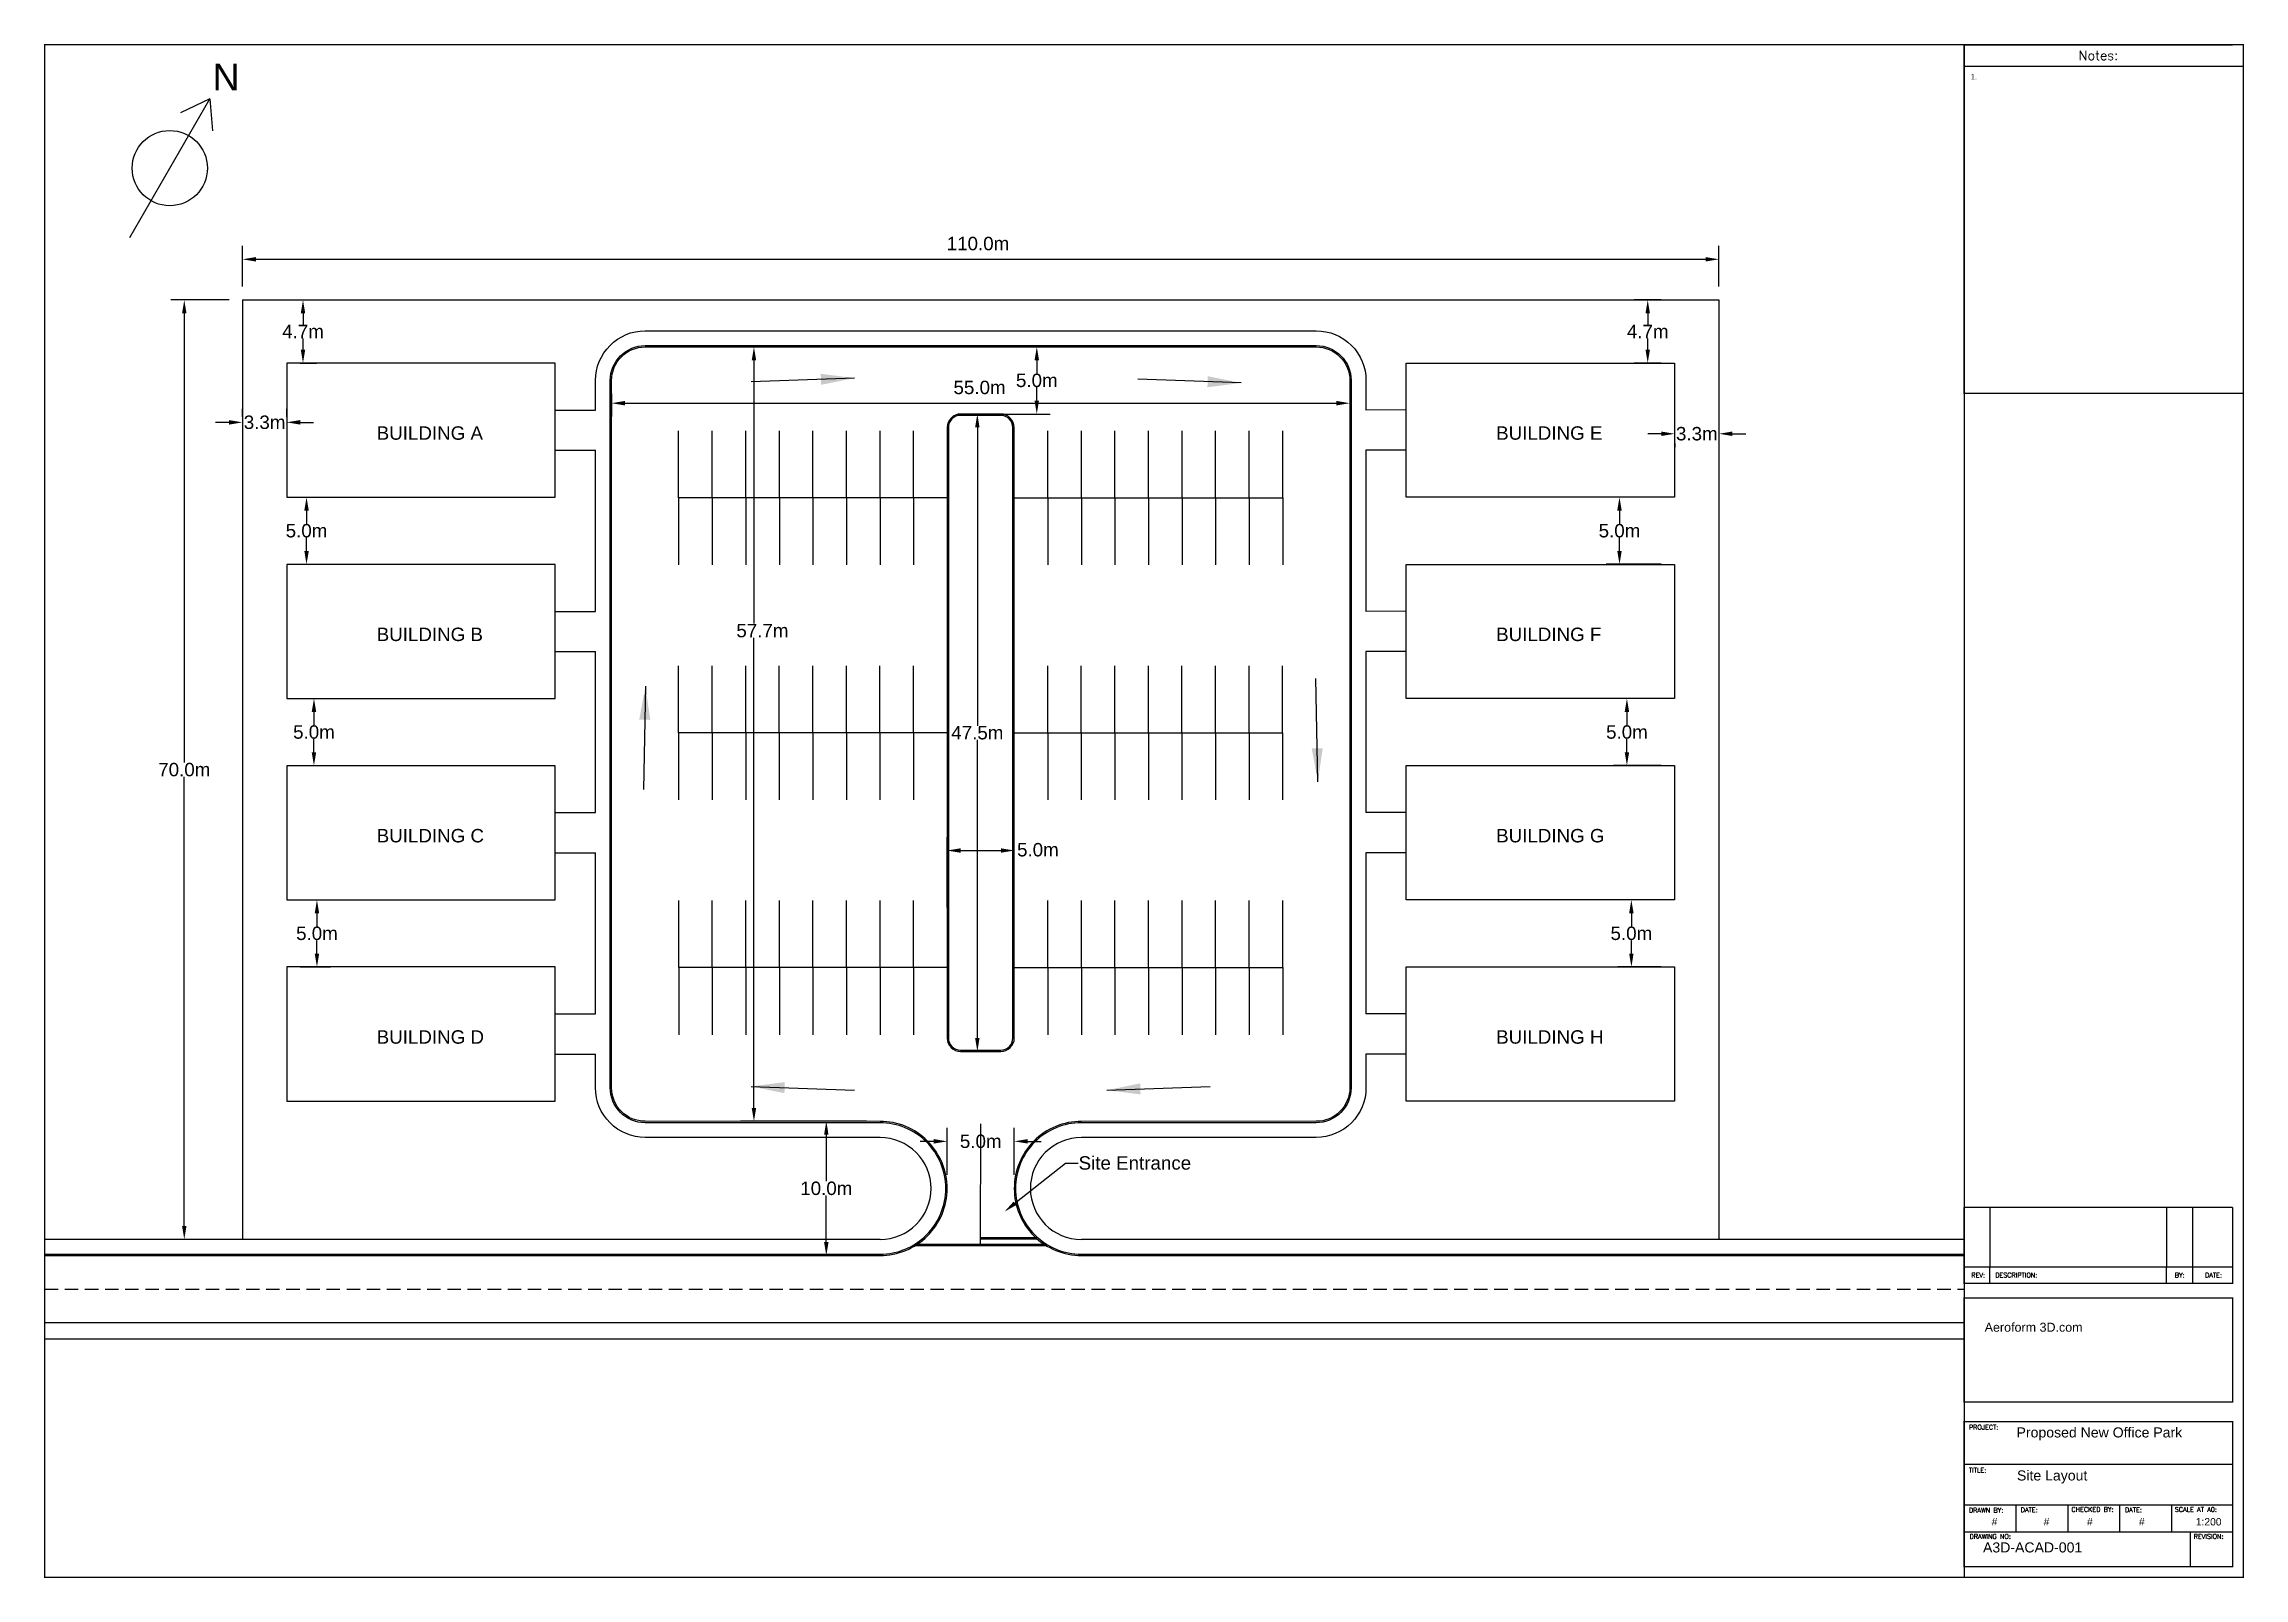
# Paper-space layout 'SiteLayout' of a CAD drawing. Header units: metres, sheet in millimetres. Extents: x 0 to 819, y 0 to 571.
# The model-space entities are those that its viewports show. They can reach past a viewport. Long polylines and large blocks are cut down to what shows.
import ezdxf
from ezdxf import colors
from ezdxf.entities.mleader import LeaderData, LeaderLine
from ezdxf.math import Vec2, Vec3

# ---------------------------------------------------------------- set-up
doc = ezdxf.new("R2010")
doc.units = ezdxf.units.M
doc.header["$MEASUREMENT"] = 0
doc.header["$PDMODE"] = 34
doc.header["$PDSIZE"] = 2
doc.linetypes.add('DASHED2', pattern=[0.375, 0.25, -0.125])
for name, color, linetype in [('BuildingOutline', 160, 'Continuous'), ('Dimensions', 7, 'Continuous'), ('North', 7, 'Continuous'), ('Notes', 7, 'Continuous'), ('ParkingSpace', 252, 'Continuous'), ('RoadMarkings', 252, 'Continuous'), ('SiteBoundary', 10, 'Continuous'), ('Walkway', 96, 'Continuous'), ('YS-TEXT-LARGE', 250, 'Continuous'), ('YS-TEXT-MEDIUM', 6, 'Continuous'), ('YS-TEXT-SMALL', 2, 'Continuous'), ('YS-TITLEBLOCK-BORDERS', 154, 'Continuous'), ('YS-TITLEBLOCK-TEXT-NONEDITABLE', 154, 'Continuous')]:
    doc.layers.add(name, color=color, linetype=linetype)
doc.styles.add('ROMANS', font='romans.shx')
doc.styles.get("Standard").update_dxf_attribs({"font": 'arial.ttf'})
doc.styles.add('YS TEXT', font='arial.ttf')
doc.dimstyles.new('A3D', dxfattribs={"dimtxt": 5, "dimasz": 5, "dimexe": 5, "dimexo": 5, "dimgap": 0.09, "dimtad": 0, "dimtih": 1, "dimtoh": 1, "dimdec": 1, "dimzin": 0, "dimdsep": 46, "dimtxsty": 'Standard', "dimcen": 0.09, "dimdle": 5, "dimadec": 0, "dimazin": 0, "dimtfac": 1, "dimtdec": 1, "dimtofl": 0, "dimtmove": 2, "dimatfit": 3, "dimfxl": 1, "dimtolj": 1, "dimtzin": 0, "dimarcsym": 0})
doc.dimstyles.new('BuildingStyle', dxfattribs={"dimtxt": 2.5, "dimasz": 2.5, "dimexe": 2.5, "dimexo": 0.0625, "dimgap": 2.5, "dimtad": 0, "dimtih": 1, "dimtoh": 1, "dimdec": 0, "dimzin": 0, "dimdsep": 46, "dimtxsty": 'Standard', "dimcen": 0.09, "dimadec": 0, "dimazin": 0, "dimtfac": 1, "dimtdec": 0, "dimtofl": 0, "dimtmove": 2, "dimatfit": 3, "dimfxl": 1, "dimtolj": 1, "dimtzin": 0, "dimarcsym": 0})

# ---------------------------------------------------------------- blocks, each defined once
blk = doc.blocks.new('*D482')
at = {"layer": 'Defpoints', "color": 0, "transparency": 16777216}
for p in [(623.68, 491.04), (73.68, 475.9), (623.68, 475.9)]:
    blk.add_point(p, dxfattribs=at)
at = {"layer": 'Dimensions', "color": 0, "lineweight": -2, "transparency": 16777216}
for p, q in [((73.68, 480.9), (73.68, 496.04)), ((623.68, 480.9), (623.68, 496.04)), ((78.68, 491.04), (618.68, 491.04))]:
    blk.add_line(p, q, dxfattribs=at)
at = {"layer": 'Dimensions', "color": 0, "transparency": 16777216}
for points in [[(78.68, 491.87), (78.68, 490.21), (73.68, 491.04)], [(618.68, 491.87), (618.68, 490.21), (623.68, 491.04)]]:
    blk.add_solid(points, dxfattribs=at)
at = {"layer": 'Dimensions', "color": 0, "transparency": 16777216, "insert": (347.66, 496.88), "char_height": 5, "attachment_point": 5}
blk.add_mtext('\\A1;110.0m', dxfattribs=at)
blk = doc.blocks.new('*D483')
at = {"layer": 'Defpoints', "color": 0, "transparency": 16777216}
for p in [(73.68, 475.9), (52.01, 125.9), (73.68, 125.9)]:
    blk.add_point(p, dxfattribs=at)
at = {"layer": 'Dimensions', "color": 0, "lineweight": -2, "transparency": 16777216}
for p, q in [((68.68, 475.9), (47.01, 475.9)), ((52.01, 470.9), (52.01, 303.54)), ((52.01, 130.9), (52.01, 298.26)), ((68.68, 125.9), (47.01, 125.9))]:
    blk.add_line(p, q, dxfattribs=at)
at = {"layer": 'Dimensions', "color": 0, "transparency": 16777216}
for points in [[(51.17, 470.9), (52.84, 470.9), (52.01, 475.9)], [(51.17, 130.9), (52.84, 130.9), (52.01, 125.9)]]:
    blk.add_solid(points, dxfattribs=at)
at = {"layer": 'Dimensions', "color": 0, "transparency": 16777216, "insert": (52.01, 300.9), "char_height": 5, "attachment_point": 5}
blk.add_mtext('\\A1;70.0m', dxfattribs=at)
blk = doc.blocks.new('*D549')
at = {"layer": 'Defpoints', "color": 0, "transparency": 16777216}
for p in [(90.18, 475.9), (96.23, 475.9), (90.18, 452.4)]:
    blk.add_point(p, dxfattribs=at)
at = {"layer": 'Dimensions', "color": 0, "lineweight": -2, "transparency": 16777216}
for p, q in [((95.18, 475.9), (101.23, 475.9)), ((96.23, 470.9), (96.23, 466.74)), ((96.23, 457.4), (96.23, 461.56)), ((95.18, 452.4), (101.23, 452.4))]:
    blk.add_line(p, q, dxfattribs=at)
at = {"layer": 'Dimensions', "color": 0, "transparency": 16777216}
for points in [[(95.39, 470.9), (97.06, 470.9), (96.23, 475.9)], [(95.39, 457.4), (97.06, 457.4), (96.23, 452.4)]]:
    blk.add_solid(points, dxfattribs=at)
at = {"layer": 'Dimensions', "color": 0, "transparency": 16777216, "insert": (96.23, 464.15), "char_height": 5, "attachment_point": 5}
blk.add_mtext('\\A1;4.7m', dxfattribs=at)
blk = doc.blocks.new('*D550')
at = {"layer": 'Defpoints', "color": 0, "transparency": 16777216}
for p in [(73.68, 430.3), (73.68, 427.4), (90.18, 427.4)]:
    blk.add_point(p, dxfattribs=at)
at = {"layer": 'Dimensions', "color": 0, "lineweight": -2, "transparency": 16777216}
for p, q in [((73.68, 432.4), (73.68, 435.3)), ((90.18, 432.4), (90.18, 435.3)), ((68.68, 430.3), (63.68, 430.3)), ((95.18, 430.3), (100.18, 430.3))]:
    blk.add_line(p, q, dxfattribs=at)
at = {"layer": 'Dimensions', "color": 0, "transparency": 16777216}
for points in [[(68.68, 431.13), (68.68, 429.46), (73.68, 430.3)], [(95.18, 431.13), (95.18, 429.46), (90.18, 430.3)]]:
    blk.add_solid(points, dxfattribs=at)
at = {"layer": 'Dimensions', "color": 0, "transparency": 16777216, "insert": (81.93, 430.3), "char_height": 5, "attachment_point": 5}
blk.add_mtext('\\A1;3.3m', dxfattribs=at)
blk = doc.blocks.new('*D551')
at = {"layer": 'Defpoints', "color": 0, "transparency": 16777216}
for p in [(90.18, 402.4), (90.18, 377.4), (97.54, 377.4)]:
    blk.add_point(p, dxfattribs=at)
at = {"layer": 'Dimensions', "color": 0, "lineweight": -2, "transparency": 16777216}
for p, q in [((95.18, 402.4), (102.54, 402.4)), ((97.54, 397.4), (97.54, 392.54)), ((97.54, 382.4), (97.54, 387.26)), ((95.18, 377.4), (102.54, 377.4))]:
    blk.add_line(p, q, dxfattribs=at)
at = {"layer": 'Dimensions', "color": 0, "transparency": 16777216}
for points in [[(96.71, 397.4), (98.38, 397.4), (97.54, 402.4)], [(96.71, 382.4), (98.38, 382.4), (97.54, 377.4)]]:
    blk.add_solid(points, dxfattribs=at)
at = {"layer": 'Dimensions', "color": 0, "transparency": 16777216, "insert": (97.54, 389.9), "char_height": 5, "attachment_point": 5}
blk.add_mtext('\\A1;5.0m', dxfattribs=at)
blk = doc.blocks.new('*D552')
at = {"layer": 'Defpoints', "color": 0, "transparency": 16777216}
for p in [(90.18, 327.4), (90.18, 302.4), (100.31, 302.4)]:
    blk.add_point(p, dxfattribs=at)
at = {"layer": 'Dimensions', "color": 0, "lineweight": -2, "transparency": 16777216}
for p, q in [((95.18, 327.4), (105.31, 327.4)), ((100.31, 322.4), (100.31, 317.54)), ((100.31, 307.4), (100.31, 312.26)), ((95.18, 302.4), (105.31, 302.4))]:
    blk.add_line(p, q, dxfattribs=at)
at = {"layer": 'Dimensions', "color": 0, "transparency": 16777216}
for points in [[(99.48, 322.4), (101.15, 322.4), (100.31, 327.4)], [(99.48, 307.4), (101.15, 307.4), (100.31, 302.4)]]:
    blk.add_solid(points, dxfattribs=at)
at = {"layer": 'Dimensions', "color": 0, "transparency": 16777216, "insert": (100.31, 314.9), "char_height": 5, "attachment_point": 5}
blk.add_mtext('\\A1;5.0m', dxfattribs=at)
blk = doc.blocks.new('*D553')
at = {"layer": 'Defpoints', "color": 0, "transparency": 16777216}
for p in [(90.18, 252.4), (90.18, 227.4), (101.42, 227.4)]:
    blk.add_point(p, dxfattribs=at)
at = {"layer": 'Dimensions', "color": 0, "lineweight": -2, "transparency": 16777216}
for p, q in [((95.18, 252.4), (106.42, 252.4)), ((101.42, 247.4), (101.42, 242.54)), ((101.42, 232.4), (101.42, 237.26)), ((95.18, 227.4), (106.42, 227.4))]:
    blk.add_line(p, q, dxfattribs=at)
at = {"layer": 'Dimensions', "color": 0, "transparency": 16777216}
for points in [[(100.59, 247.4), (102.25, 247.4), (101.42, 252.4)], [(100.59, 232.4), (102.25, 232.4), (101.42, 227.4)]]:
    blk.add_solid(points, dxfattribs=at)
at = {"layer": 'Dimensions', "color": 0, "transparency": 16777216, "insert": (101.42, 239.9), "char_height": 5, "attachment_point": 5}
blk.add_mtext('\\A1;5.0m', dxfattribs=at)
blk = doc.blocks.new('*D554')
at = {"layer": 'Defpoints', "color": 0, "transparency": 16777216}
for p in [(597.14, 475.9), (607.18, 475.9), (607.18, 452.4)]:
    blk.add_point(p, dxfattribs=at)
at = {"layer": 'Dimensions', "color": 0, "lineweight": -2, "transparency": 16777216}
for p, q in [((602.18, 475.9), (592.14, 475.9)), ((597.14, 470.9), (597.14, 466.74)), ((597.14, 457.4), (597.14, 461.56)), ((602.18, 452.4), (592.14, 452.4))]:
    blk.add_line(p, q, dxfattribs=at)
at = {"layer": 'Dimensions', "color": 0, "transparency": 16777216}
for points in [[(596.31, 470.9), (597.97, 470.9), (597.14, 475.9)], [(596.31, 457.4), (597.97, 457.4), (597.14, 452.4)]]:
    blk.add_solid(points, dxfattribs=at)
at = {"layer": 'Dimensions', "color": 0, "transparency": 16777216, "insert": (597.14, 464.15), "char_height": 5, "attachment_point": 5}
blk.add_mtext('\\A1;4.7m', dxfattribs=at)
blk = doc.blocks.new('*D555')
at = {"layer": 'Defpoints', "color": 0, "transparency": 16777216}
for p in [(607.18, 427.4), (623.68, 427.4), (623.68, 426.04)]:
    blk.add_point(p, dxfattribs=at)
at = {"layer": 'Dimensions', "color": 0, "lineweight": -2, "transparency": 16777216}
for p, q in [((602.18, 426.04), (597.18, 426.04)), ((607.18, 422.4), (607.18, 421.04)), ((623.68, 422.4), (623.68, 421.04)), ((628.68, 426.04), (633.68, 426.04))]:
    blk.add_line(p, q, dxfattribs=at)
at = {"layer": 'Dimensions', "color": 0, "transparency": 16777216}
for points in [[(602.18, 426.88), (602.18, 425.21), (607.18, 426.04)], [(628.68, 426.88), (628.68, 425.21), (623.68, 426.04)]]:
    blk.add_solid(points, dxfattribs=at)
at = {"layer": 'Dimensions', "color": 0, "transparency": 16777216, "insert": (615.43, 426.04), "char_height": 5, "attachment_point": 5}
blk.add_mtext('\\A1;3.3m', dxfattribs=at)
blk = doc.blocks.new('*D556')
at = {"layer": 'Defpoints', "color": 0, "transparency": 16777216}
for p in [(607.18, 402.4), (586.62, 377.4), (607.18, 377.4)]:
    blk.add_point(p, dxfattribs=at)
at = {"layer": 'Dimensions', "color": 0, "lineweight": -2, "transparency": 16777216}
for p, q in [((602.18, 402.4), (581.62, 402.4)), ((586.62, 397.4), (586.62, 392.54)), ((586.62, 382.4), (586.62, 387.26)), ((602.18, 377.4), (581.62, 377.4))]:
    blk.add_line(p, q, dxfattribs=at)
at = {"layer": 'Dimensions', "color": 0, "transparency": 16777216}
for points in [[(585.79, 397.4), (587.45, 397.4), (586.62, 402.4)], [(585.79, 382.4), (587.45, 382.4), (586.62, 377.4)]]:
    blk.add_solid(points, dxfattribs=at)
at = {"layer": 'Dimensions', "color": 0, "transparency": 16777216, "insert": (586.62, 389.9), "char_height": 5, "attachment_point": 5}
blk.add_mtext('\\A1;5.0m', dxfattribs=at)
blk = doc.blocks.new('*D557')
at = {"layer": 'Defpoints', "color": 0, "transparency": 16777216}
for p in [(607.18, 327.4), (589.39, 302.4), (607.18, 302.4)]:
    blk.add_point(p, dxfattribs=at)
at = {"layer": 'Dimensions', "color": 0, "lineweight": -2, "transparency": 16777216}
for p, q in [((602.18, 327.4), (584.39, 327.4)), ((589.39, 322.4), (589.39, 317.54)), ((589.39, 307.4), (589.39, 312.26)), ((602.18, 302.4), (584.39, 302.4))]:
    blk.add_line(p, q, dxfattribs=at)
at = {"layer": 'Dimensions', "color": 0, "transparency": 16777216}
for points in [[(588.56, 322.4), (590.22, 322.4), (589.39, 327.4)], [(588.56, 307.4), (590.22, 307.4), (589.39, 302.4)]]:
    blk.add_solid(points, dxfattribs=at)
at = {"layer": 'Dimensions', "color": 0, "transparency": 16777216, "insert": (589.39, 314.9), "char_height": 5, "attachment_point": 5}
blk.add_mtext('\\A1;5.0m', dxfattribs=at)
blk = doc.blocks.new('*D558')
at = {"layer": 'Defpoints', "color": 0, "transparency": 16777216}
for p in [(607.18, 252.4), (591.05, 227.4), (607.18, 227.4)]:
    blk.add_point(p, dxfattribs=at)
at = {"layer": 'Dimensions', "color": 0, "lineweight": -2, "transparency": 16777216}
for p, q in [((602.18, 252.4), (586.05, 252.4)), ((591.05, 247.4), (591.05, 242.54)), ((591.05, 232.4), (591.05, 237.26)), ((602.18, 227.4), (586.05, 227.4))]:
    blk.add_line(p, q, dxfattribs=at)
at = {"layer": 'Dimensions', "color": 0, "transparency": 16777216}
for points in [[(590.22, 247.4), (591.88, 247.4), (591.05, 252.4)], [(590.22, 232.4), (591.88, 232.4), (591.05, 227.4)]]:
    blk.add_solid(points, dxfattribs=at)
at = {"layer": 'Dimensions', "color": 0, "transparency": 16777216, "insert": (591.05, 239.9), "char_height": 5, "attachment_point": 5}
blk.add_mtext('\\A1;5.0m', dxfattribs=at)
blk = doc.blocks.new('*D559')
at = {"color": 0, "lineweight": -2, "transparency": 16777216}
for p, q in [((306.18, 169.9), (286.16, 169.9)), ((291.16, 164.9), (291.16, 147.54)), ((291.16, 124.9), (291.16, 142.26)), ((306.18, 119.9), (286.16, 119.9))]:
    blk.add_line(p, q, dxfattribs=at)
at = {"color": 0, "transparency": 16777216}
for points in [[(290.33, 164.9), (291.99, 164.9), (291.16, 169.9)], [(290.33, 124.9), (291.99, 124.9), (291.16, 119.9)]]:
    blk.add_solid(points, dxfattribs=at)
at = {"layer": 'Defpoints', "color": 0, "transparency": 16777216}
for p in [(311.18, 169.9), (291.16, 119.9), (311.18, 119.9)]:
    blk.add_point(p, dxfattribs=at)
at = {"color": 0, "transparency": 16777216, "insert": (291.16, 144.9), "char_height": 5, "attachment_point": 5}
blk.add_mtext('\\A1;10.0m', dxfattribs=at)
blk = doc.blocks.new('*D560')
at = {"color": 0, "lineweight": -2, "transparency": 16777216}
for p, q in [((336.18, 149.9), (336.18, 167.43)), ((361.18, 149.9), (361.18, 167.43)), ((331.18, 162.43), (326.18, 162.43)), ((366.18, 162.43), (371.18, 162.43))]:
    blk.add_line(p, q, dxfattribs=at)
at = {"color": 0, "transparency": 16777216}
for points in [[(331.18, 163.27), (331.18, 161.6), (336.18, 162.43)], [(366.18, 163.27), (366.18, 161.6), (361.18, 162.43)]]:
    blk.add_solid(points, dxfattribs=at)
at = {"layer": 'Defpoints', "color": 0, "transparency": 16777216}
for p in [(361.18, 162.43), (336.18, 144.9), (361.18, 144.9)]:
    blk.add_point(p, dxfattribs=at)
at = {"color": 0, "transparency": 16777216, "insert": (348.68, 162.43), "char_height": 5, "attachment_point": 5}
blk.add_mtext('\\A1;5.0m', dxfattribs=at)
blk = doc.blocks.new('*D561')
at = {"color": 0, "lineweight": -2, "transparency": 16777216}
for p, q in [((211.18, 440.9), (211.18, 432.43)), ((216.18, 437.43), (481.18, 437.43)), ((486.18, 440.9), (486.18, 432.43))]:
    blk.add_line(p, q, dxfattribs=at)
at = {"color": 0, "transparency": 16777216}
for points in [[(216.18, 438.27), (216.18, 436.6), (211.18, 437.43)], [(481.18, 438.27), (481.18, 436.6), (486.18, 437.43)]]:
    blk.add_solid(points, dxfattribs=at)
at = {"layer": 'Defpoints', "color": 0, "transparency": 16777216}
for p in [(211.18, 445.9), (486.18, 445.9), (486.18, 437.43)]:
    blk.add_point(p, dxfattribs=at)
at = {"color": 0, "transparency": 16777216, "insert": (348.25, 443.27), "char_height": 5, "attachment_point": 5}
blk.add_mtext('\\A1;55.0m', dxfattribs=at)
blk = doc.blocks.new('*D562')
at = {"color": 0, "lineweight": -2, "transparency": 16777216}
for p, q in [((343.68, 458.4), (259.21, 458.4)), ((264.21, 453.4), (264.21, 355.31)), ((264.21, 174.9), (264.21, 350.05)), ((306.18, 169.9), (259.21, 169.9))]:
    blk.add_line(p, q, dxfattribs=at)
at = {"color": 0, "transparency": 16777216}
for points in [[(263.38, 453.4), (265.04, 453.4), (264.21, 458.4)], [(263.38, 174.9), (265.04, 174.9), (264.21, 169.9)]]:
    blk.add_solid(points, dxfattribs=at)
at = {"layer": 'Defpoints', "color": 0, "transparency": 16777216}
for p in [(348.68, 458.4), (264.21, 169.9), (311.18, 169.9)]:
    blk.add_point(p, dxfattribs=at)
at = {"color": 0, "transparency": 16777216, "insert": (267.36, 352.68), "char_height": 5, "attachment_point": 5}
blk.add_mtext('\\A1;57.7m', dxfattribs=at)
blk = doc.blocks.new('*D563')
at = {"color": 0, "lineweight": -2, "transparency": 16777216}
for p, q in [((353.68, 458.4), (374.57, 458.4)), ((369.57, 453.4), (369.57, 448.54)), ((369.57, 438.4), (369.57, 443.26)), ((353.68, 433.4), (374.57, 433.4))]:
    blk.add_line(p, q, dxfattribs=at)
at = {"color": 0, "transparency": 16777216}
for points in [[(368.74, 453.4), (370.4, 453.4), (369.57, 458.4)], [(368.74, 438.4), (370.4, 438.4), (369.57, 433.4)]]:
    blk.add_solid(points, dxfattribs=at)
at = {"layer": 'Defpoints', "color": 0, "transparency": 16777216}
for p in [(348.68, 458.4), (369.57, 458.4), (348.68, 433.4)]:
    blk.add_point(p, dxfattribs=at)
at = {"color": 0, "transparency": 16777216, "insert": (369.57, 445.9), "char_height": 5, "attachment_point": 5}
blk.add_mtext('\\A1;5.0m', dxfattribs=at)
blk = doc.blocks.new('*D564')
at = {"color": 0, "lineweight": -2, "transparency": 16777216}
for p, q in [((343.68, 433.4), (342.42, 433.4)), ((347.42, 428.4), (347.42, 317.28)), ((347.42, 200.9), (347.42, 312.02)), ((343.68, 195.9), (342.42, 195.9))]:
    blk.add_line(p, q, dxfattribs=at)
at = {"color": 0, "transparency": 16777216}
for points in [[(346.59, 428.4), (348.25, 428.4), (347.42, 433.4)], [(346.59, 200.9), (348.25, 200.9), (347.42, 195.9)]]:
    blk.add_solid(points, dxfattribs=at)
at = {"layer": 'Defpoints', "color": 0, "transparency": 16777216}
for p in [(348.68, 433.4), (347.42, 195.9), (348.68, 195.9)]:
    blk.add_point(p, dxfattribs=at)
at = {"color": 0, "transparency": 16777216, "insert": (347.42, 314.65), "char_height": 5, "attachment_point": 5}
blk.add_mtext('\\A1;47.5m', dxfattribs=at)
blk = doc.blocks.new('*D565')
at = {"color": 0, "lineweight": -2, "transparency": 16777216}
for p, q in [((336.18, 249.6), (336.18, 275.78)), ((341.18, 270.78), (356.18, 270.78)), ((361.18, 249.6), (361.18, 275.78))]:
    blk.add_line(p, q, dxfattribs=at)
at = {"color": 0, "transparency": 16777216}
for points in [[(341.18, 271.61), (341.18, 269.94), (336.18, 270.78)], [(356.18, 271.61), (356.18, 269.94), (361.18, 270.78)]]:
    blk.add_solid(points, dxfattribs=at)
at = {"layer": 'Defpoints', "color": 0, "transparency": 16777216}
for p in [(361.18, 270.78), (336.18, 244.6), (361.18, 244.6)]:
    blk.add_point(p, dxfattribs=at)
at = {"color": 0, "transparency": 16777216, "insert": (369.98, 271.05), "char_height": 5, "attachment_point": 5}
blk.add_mtext('\\A1;5.0m', dxfattribs=at)
blk = doc.blocks.new('ParkingSpaces')
at = {"layer": 'ParkingSpace'}
for points in [[(0, 5), (0, 10)], [(2.5, 5), (2.5, 10)], [(5, 5), (5, 10)], [(7.5, 5), (7.5, 10)], [(10, 5), (10, 10)], [(12.5, 5), (12.5, 10)], [(15, 5), (15, 10)], [(17.5, 5), (17.5, 10)], [(20, 5), (0, 5)], [(0, 5), (0, 0)], [(2.5, 5), (2.5, 0)], [(5, 5), (5, 0)], [(7.5, 5), (7.5, 0)], [(10, 5), (10, 0)], [(12.5, 5), (12.5, 0)], [(15, 5), (15, 0)], [(17.5, 5), (17.5, 0)]]:
    blk.add_lwpolyline(points, dxfattribs=at)

msp = doc.modelspace()

# ---------------------------------------------------------------- linework, layer by layer
for p, q in [((100441.9, 50255.13), (100054.13, 50031.25)), ((100041.14, 50023.75), (99558.1, 49744.87))]:
    msp.add_line(p, q)
for points in [[(100054.68, 50030.3), (100442.48, 50254.2)], [(100054.73, 50030.21), (100442.53, 50254.11)], [(99561.35, 49739.58), (100445.15, 50249.85)], [(99561.98, 49738.56), (100445.78, 50248.83)], [(99558.68, 49743.93), (100041.69, 50022.8)], [(99558.73, 49743.85), (100041.74, 50022.71)]]:
    msp.add_lwpolyline(points)
at = {"linetype": 'DASHED2', "ltscale": 100}
msp.add_lwpolyline([(99560.04, 49741.71), (100443.84, 50251.98)], dxfattribs=at)
at = {"layer": 'BuildingOutline'}
for points in [[(100064.75, 50101.24), (100047.43, 50091.24), (100042.43, 50099.9), (100059.75, 50109.9)], [(100072.25, 50088.25), (100054.93, 50078.25), (100049.93, 50086.91), (100067.25, 50096.91)], [(100079.75, 50075.26), (100062.43, 50065.26), (100057.43, 50073.92), (100074.75, 50083.92)], [(100087.25, 50062.27), (100069.93, 50052.27), (100064.93, 50060.93), (100082.25, 50070.93)], [(99975.21, 50049.54), (99992.53, 50059.54), (99987.53, 50068.2), (99970.21, 50058.2)], [(99982.71, 50036.55), (100000.03, 50046.55), (99995.03, 50055.21), (99977.71, 50045.21)], [(99990.21, 50023.56), (100007.53, 50033.56), (100002.53, 50042.22), (99985.21, 50032.22)], [(99997.71, 50010.57), (100015.03, 50020.57), (100010.03, 50029.23), (99992.71, 50019.23)]]:
    msp.add_lwpolyline(points, close=True, dxfattribs=at)
at = {"layer": 'ParkingSpace'}
msp.add_lwpolyline([(100047.84, 50027.13), (100043.33, 50034.95)], dxfattribs=at)
at = {"layer": 'ParkingSpace', "linetype": 'DASHED2', "ltscale": 1.2, "const_width": 0.2}
for points in [[(100043.67, 50024.72), (100052.02, 50029.55)], [(100047.59, 50027.57), (100051.2, 50029.65)]]:
    msp.add_lwpolyline(points, dxfattribs=at)
at = {"layer": 'SiteBoundary'}
for points in [[(99965, 50060.62), (100060.26, 50115.62)], [(100060.26, 50115.62), (100095.26, 50055)], [(99965, 50060.62), (100000, 50000)]]:
    msp.add_lwpolyline(points, dxfattribs=at)
at = {"layer": 'Walkway'}
for points in [[(99991.88, 50066.67), (99990.78, 50068.58, -0.414214), (99992.13, 50073.63), (100035.43, 50098.63, -0.414214), (100040.49, 50097.28), (100041.59, 50095.37)], [(100041.69, 50022.8, 0.414214), (100043.48, 50029.49, 0.414214), (100036.79, 50031.28), (100021.63, 50022.53, -0.414214), (100018.08, 50023.49), (99991.73, 50069.13, -0.414214), (99992.68, 50072.68), (100035.98, 50097.68, -0.414214), (100039.53, 50096.73), (100065.88, 50051.09, -0.414214), (100064.93, 50047.53), (100049.78, 50038.78, 0.414214), (100047.98, 50032.09, 0.414214), (100054.68, 50030.3)], [(100041.74, 50022.71), (100041.74, 50022.71, 0.414214), (100043.57, 50029.54), (100043.57, 50029.54, 0.414214), (100036.74, 50031.37), (100021.58, 50022.62, -0.414214), (100018.17, 50023.54), (99991.82, 50069.18, -0.414214), (99992.73, 50072.59), (100036.03, 50097.59, -0.414214), (100039.45, 50096.68), (100065.8, 50051.04, -0.414214), (100064.88, 50047.62), (100049.73, 50038.87, 0.414214), (100047.9, 50032.04), (100047.9, 50032.04, 0.414214), (100054.73, 50030.21)], [(100065.59, 50053.8), (100066.84, 50051.64, -0.414214), (100065.48, 50046.58), (100050.33, 50037.83, 0.414214), (100048.94, 50032.64, 0.414209), (100054.13, 50031.25)], [(100041.14, 50023.75), (100041.14, 50023.75, 0.414214), (100042.53, 50028.94, 0.414214), (100037.34, 50030.33), (100022.18, 50021.58, -0.414214), (100017.13, 50022.94), (100015.88, 50025.1)]]:
    msp.add_lwpolyline(points, format="xyb", dxfattribs=at)
for points in [[(100044.18, 50096.87), (100041.59, 50095.37)], [(100045.68, 50094.27), (100043.09, 50092.77)], [(100043.09, 50092.77), (100049.09, 50082.38)], [(100051.68, 50083.88), (100049.09, 50082.38)], [(100053.18, 50081.28), (100050.59, 50079.78)], [(100050.59, 50079.78), (100056.59, 50069.39)], [(100059.18, 50070.89), (100056.59, 50069.39)], [(100060.68, 50068.29), (100058.09, 50066.79)], [(100058.09, 50066.79), (100064.09, 50056.4)], [(99989.28, 50065.17), (99991.88, 50066.67)], [(99990.78, 50062.57), (99993.38, 50064.07)], [(99999.38, 50053.68), (99993.38, 50064.07)], [(100066.68, 50057.9), (100064.09, 50056.4)], [(100068.18, 50055.3), (100065.59, 50053.8)], [(99996.78, 50052.18), (99999.38, 50053.68)], [(99998.28, 50049.58), (100000.88, 50051.08)], [(100006.88, 50040.69), (100000.88, 50051.08)], [(100004.28, 50039.19), (100006.88, 50040.69)], [(100005.78, 50036.59), (100008.38, 50038.09)], [(100014.38, 50027.7), (100008.38, 50038.09)], [(100011.78, 50026.2), (100014.38, 50027.7)], [(100013.28, 50023.6), (100015.88, 50025.1)]]:
    msp.add_lwpolyline(points, dxfattribs=at)
for points in [[(100039.33, 50038.87), (100041.93, 50040.37, 0.414214), (100042.3, 50041.74), (100019.55, 50081.14, 0.414214), (100018.18, 50081.51), (100015.58, 50080.01, 0.414214), (100015.22, 50078.64), (100037.97, 50039.24, 0.414214)], [(100039.28, 50038.96), (100041.88, 50040.46, 0.414214), (100042.21, 50041.69), (100019.46, 50081.09, 0.414214), (100018.23, 50081.42), (100015.63, 50079.92, 0.414214), (100015.3, 50078.69), (100038.05, 50039.29, 0.414214)]]:
    msp.add_lwpolyline(points, format="xyb", close=True, dxfattribs=at)

# ---------------------------------------------------------------- block references
at = {"xscale": -1}
for p, rotation in [((100041.99, 50082.27), 29.99999999993395), ((100050.74, 50067.11), 29.99999999993395), ((100015.52, 50038.12), 210.0000000000677)]:
    msp.add_blockref('ParkingSpaces', p, dxfattribs=dict(at, rotation=rotation))
for p, rotation in [((100003.02, 50059.77), 30.00000000000242), ((100011.77, 50044.61), 30.00000000000242), ((100054.49, 50060.62), 209.9999999998687)]:
    msp.add_blockref('ParkingSpaces', p, dxfattribs=dict(rotation=rotation))

# ---------------------------------------------------------------- leaders
at = {"layer": 'RoadMarkings'}
for points in [[(100032.53, 50092.47), (100025.72, 50088.86)], [(100007.4, 50078.38), (100000.87, 50074.29)], [(100052.34, 50069.59), (100048.36, 50076.18)], [(100005.39, 50050.71), (100009.11, 50043.96)], [(100050.21, 50041.83), (100056.74, 50045.93)], [(100027.12, 50028.82), (100033.93, 50032.43)]]:
    msp.add_leader(points, dimstyle='BuildingStyle', override={"dimgap": 2.5, "dimtad": 0}, dxfattribs=at)

psp = doc.layouts.new('SiteLayout')

# ---------------------------------------------------------------- linework, layer by layer
psp.add_line((715, 571), (715, 0))
at = {"layer": 'North'}
for points in [[(31.67, 499.14), (61.53, 550.87)], [(61.53, 550.87), (50.65, 545.66)], [(61.53, 550.87), (62.46, 538.84)]]:
    psp.add_lwpolyline(points, dxfattribs=at)
psp.add_circle((46.6, 525.01), 14.01, dxfattribs=at)
at = {"layer": 'YS-TITLEBLOCK-BORDERS', "linetype": 'Continuous'}
for p, q in [((715, 571), (815, 571)), ((715, 27), (750.76, 27))]:
    psp.add_line(p, q, dxfattribs=at)
at = {"layer": 'YS-TITLEBLOCK-BORDERS', "color": 7, "linetype": 'Continuous'}
for p, q in [((715, 563), (819, 563)), ((724.61, 109.59), (724.61, 115.59)), ((790.42, 109.59), (790.42, 115.59)), ((800.14, 109.59), (800.14, 115.59)), ((715, 109.59), (815, 109.59)), ((815, 42), (715, 42)), ((715, 27), (815, 27)), ((734.31, 27), (734.31, 17)), ((753.62, 27), (753.62, 17)), ((772.93, 27), (772.93, 17)), ((792.25, 27), (792.25, 17)), ((715, 17), (815, 17)), ((799.18, 17), (799.18, 4))]:
    psp.add_line(p, q, dxfattribs=at)
at = {"layer": 'YS-TITLEBLOCK-BORDERS', "color": 7, "linetype": 'Continuous', "const_width": 0.5}
for points in [[(0, 571), (819, 571), (819, 0), (0, 0)], [(715, 571), (819, 571), (819, 441.1), (715, 441.1)], [(715, 104.07), (815, 104.07), (815, 65.32), (715, 65.32)]]:
    psp.add_lwpolyline(points, close=True, dxfattribs=at)
for points in [[(715, 115.59), (715, 137.89)], [(715, 137.89), (815, 137.89)], [(724.61, 115.59), (724.61, 137.89)], [(790.42, 115.59), (790.42, 137.89)], [(800.14, 115.59), (800.14, 137.89)], [(815, 115.59), (815, 137.89)], [(715, 115.59), (715, 109.59), (815, 109.59), (815, 115.59), (715, 115.59)], [(815, 4), (815, 58), (715, 58), (715, 4), (815, 4)]]:
    psp.add_lwpolyline(points, dxfattribs=at)

# ---------------------------------------------------------------- texts
at = {"layer": 'North', "insert": (62.51, 563.93), "char_height": 10, "attachment_point": 1}
psp.add_mtext_dynamic_manual_height_columns('N', width=43.0704, gutter_width=1, heights=[0], dxfattribs=at)
at = {"layer": 'Notes', "char_height": 5, "attachment_point": 1}
for s, insert in [('BUILDING A', (123.68, 428.81)), ('BUILDING E', (540.68, 428.81)), ('BUILDING B', (123.68, 353.81)), ('BUILDING F', (540.68, 353.81)), ('BUILDING C', (123.68, 278.81)), ('BUILDING G', (540.68, 278.81)), ('BUILDING D', (123.68, 203.81)), ('BUILDING H', (540.68, 203.81))]:
    psp.add_mtext_dynamic_manual_height_columns(s, width=74.7562, gutter_width=1, heights=[0], dxfattribs=dict(at, insert=insert))
at = {"layer": 'YS-TEXT-LARGE', "linetype": 'Continuous', "insert": (722.65, 94.84), "char_height": 7.5, "attachment_point": 1, "style": 'YS TEXT'}
psp.add_mtext('{\\H0.44444x;Aeroform 3D.com\\P\\P\\H0.68751x; }', dxfattribs=at)
at = {"layer": 'YS-TEXT-MEDIUM', "color": 5, "style": 'YS TEXT'}
for s, insert, char_height, width, attachment_point in [('Proposed New Office Park', (734.53, 55.86), 3.75, 77.1539, 1), ('\\pt45;Site Layout', (734.69, 39.83), 3.75, 75.083, 1), ('#', (745.68, 22.08), 2.75, 7.5145, 2), ('#', (761.84, 22.08), 2.75, 10.5158, 2), ('#', (781.2, 22.08), 2.75, 7.5145, 2), ('1:200', (806.09, 22.08), 2.75, 12.6612, 2), ('\\pt45;A3D-ACAD-001', (722.03, 13.02), 3.75, 75.083, 1)]:
    psp.add_mtext(s, dxfattribs=dict(at, insert=insert, char_height=char_height, width=width, attachment_point=attachment_point))
at = {"layer": 'YS-TEXT-MEDIUM', "color": 5, "insert": (726.32, 22.08), "char_height": 2.75, "attachment_point": 2, "style": 'YS TEXT'}
psp.add_mtext('#', dxfattribs=at)
at = {"layer": 'YS-TEXT-SMALL', "color": 5, "insert": (717.49, 560.04), "char_height": 2, "width": 9.673, "attachment_point": 1, "style": 'YS TEXT'}
psp.add_mtext('\\pi-6,l6,t6;1.^I', dxfattribs=at)
at = {"layer": 'YS-TITLEBLOCK-TEXT-NONEDITABLE', "color": 7, "linetype": 'Continuous', "insert": (765, 567), "char_height": 3.5, "width": 68.47, "attachment_point": 5, "style": 'ROMANS'}
psp.add_mtext('Notes:', dxfattribs=at)
at = {"layer": 'YS-TITLEBLOCK-TEXT-NONEDITABLE', "linetype": 'Continuous', "char_height": 1.75, "style": 'ROMANS'}
for s, insert, width, attachment_point in [('REV:', (720.25, 112.59), 42.25, 5), ('DESCRIPTION:', (726.58, 112.59), 42.25, 4), ('BY:', (795.3, 112.59), 42.25, 5), ('DATE:', (807.91, 112.59), 42.25, 5), ('PROJECT:', (716.79, 56.77), 37.6786, 1), ('TITLE:', (716.79, 40.77), 37.6786, 1), ('DRAWN BY:', (716.79, 25.88), 37.6786, 1), ('DATE:', (736.1, 26.02), 37.4556, 1), ('CHECKED BY:', (754.98, 26.17), 37.6786, 1), ('DATE:', (774.9, 26.02), 37.4556, 1), ('SCALE AT A0:', (793.47, 26.15), 37.6786, 1), ('DRAWING NO:', (717.02, 16.12), 37.6786, 1), ('REVISION:', (800.51, 16.12), 37.6786, 1)]:
    psp.add_mtext(s, dxfattribs=dict(at, insert=insert, width=width, attachment_point=attachment_point))

# ---------------------------------------------------------------- dimensions: what is measured, and where the dimension line sits
dim = psp.add_linear_dim(base=(264.21, 169.9), p1=(348.68, 458.4), p2=(311.18, 169.9), angle=90, dimstyle='A3D', override={"dimlfac": -0.2, "dimpost": 'm'})
dim.commit()
dim.dimension.update_dxf_attribs({"geometry": '*D562', "text_midpoint": (267.36, 352.68), "dimtype": 160})
for base, p1, p2, picture, middle in [((369.57, 458.4), (348.68, 433.4), (348.68, 458.4), '*D563', (369.57, 445.9)), ((347.42, 195.9), (348.68, 433.4), (348.68, 195.9), '*D564', (347.42, 314.65)), ((291.16, 119.9), (311.18, 169.9), (311.18, 119.9), '*D559', (291.16, 144.9))]:
    dim = psp.add_linear_dim(base=base, p1=p1, p2=p2, angle=90, dimstyle='A3D', override={"dimlfac": -0.2, "dimpost": 'm'})
    dim.commit()
    dim.dimension.update_dxf_attribs({"geometry": picture, "text_midpoint": middle})
for base, p1, p2, picture, middle in [((486.18, 437.43), (211.18, 445.9), (486.18, 445.9), '*D561', (348.25, 443.27)), ((361.18, 270.78), (336.18, 244.6), (361.18, 244.6), '*D565', (369.98, 271.05))]:
    dim = psp.add_linear_dim(base=base, p1=p1, p2=p2, dimstyle='A3D', override={"dimlfac": -0.2, "dimpost": 'm'})
    dim.commit()
    dim.dimension.update_dxf_attribs({"geometry": picture, "text_midpoint": middle, "dimtype": 160})
dim = psp.add_linear_dim(base=(361.18, 162.43), p1=(336.18, 144.9), p2=(361.18, 144.9), dimstyle='A3D', override={"dimlfac": -0.2, "dimpost": 'm'})
dim.commit()
dim.dimension.update_dxf_attribs({"geometry": '*D560', "text_midpoint": (348.68, 162.43)})
at = {"layer": 'Dimensions'}
dim = psp.add_linear_dim(base=(623.68, 491.04), p1=(73.68, 475.9), p2=(623.68, 475.9), dimstyle='A3D', override={"dimlfac": -0.2, "dimpost": 'm'}, dxfattribs=at)
dim.commit()
dim.dimension.update_dxf_attribs({"geometry": '*D482', "text_midpoint": (347.66, 496.88), "dimtype": 160})
for base, p1, p2, picture, middle in [((52.01, 125.9), (73.68, 475.9), (73.68, 125.9), '*D483', (52.01, 300.9)), ((96.23, 475.9), (90.18, 452.4), (90.18, 475.9), '*D549', (96.23, 464.15)), ((597.14, 475.9), (607.18, 452.4), (607.18, 475.9), '*D554', (597.14, 464.15)), ((97.54, 377.4), (90.18, 402.4), (90.18, 377.4), '*D551', (97.54, 389.9)), ((586.62, 377.4), (607.18, 402.4), (607.18, 377.4), '*D556', (586.62, 389.9)), ((100.31, 302.4), (90.18, 327.4), (90.18, 302.4), '*D552', (100.31, 314.9)), ((589.39, 302.4), (607.18, 327.4), (607.18, 302.4), '*D557', (589.39, 314.9)), ((101.42, 227.4), (90.18, 252.4), (90.18, 227.4), '*D553', (101.42, 239.9)), ((591.05, 227.4), (607.18, 252.4), (607.18, 227.4), '*D558', (591.05, 239.9))]:
    dim = psp.add_linear_dim(base=base, p1=p1, p2=p2, angle=90, dimstyle='A3D', override={"dimlfac": -0.2, "dimpost": 'm'}, dxfattribs=at)
    dim.commit()
    dim.dimension.update_dxf_attribs({"geometry": picture, "text_midpoint": middle})
for base, p1, p2, picture, middle in [((73.68, 430.3), (90.18, 427.4), (73.68, 427.4), '*D550', (81.93, 430.3)), ((623.68, 426.04), (607.18, 427.4), (623.68, 427.4), '*D555', (615.43, 426.04))]:
    dim = psp.add_linear_dim(base=base, p1=p1, p2=p2, dimstyle='A3D', override={"dimlfac": -0.2, "dimpost": 'm'}, dxfattribs=at)
    dim.commit()
    dim.dimension.update_dxf_attribs({"geometry": picture, "text_midpoint": middle})

# ---------------------------------------------------------------- leaders
ml = psp.add_multileader_mtext('Standard')
ml.set_content('Site Entrance', color=256)
ml.set_leader_properties()
ml.build(insert=Vec2(0, 0))
ml.multileader.update_dxf_attribs({"dogleg_length": 0.36, "arrow_head_size": 5})
ctx = ml.context
ctx.base_point, ctx.char_height, ctx.arrow_head_size, ctx.landing_gap_size, ctx.plane_origin = Vec3(385.05, 154.34), 5, 5, 0.09, Vec3(357.52, 136.22)
notes = []
notes.append((ctx, [(0, (1, 1, 0), (380.23, 154.34), (1, 0), 4.81, [(0, [(357.52, 136.22)], 0, [])])]))
ctx.mtext.insert, ctx.mtext.flow_direction = Vec3(385.14, 156.88), 5
for ctx, leaders in notes:
    for number, flags, end, landing, length, lines in leaders:
        leader = LeaderData()
        leader.index, (leader.has_last_leader_line, leader.has_dogleg_vector, leader.attachment_direction) = number, flags
        leader.last_leader_point, leader.dogleg_vector, leader.dogleg_length = Vec3(end), Vec3(landing), length
        for number, points, colour, breaks in lines:
            line = LeaderLine()
            line.index, line.vertices, line.color, line.breaks = number, Vec3.list(points), colors.encode_raw_color(colour), breaks
            leader.lines.append(line)
        ctx.leaders.append(leader)

# ---------------------------------------------------------------- viewports
at = {"layer": '0', "view_target_point": (100074.92, 49996.85), "view_twist_angle": 330}
psp.add_viewport(center=(357.5, 285.5), size=(715, 571.0026), view_center_point=(-6.54, 72.11), view_height=114.2005, dxfattribs=at)

doc.saveas('drawing.dxf')
